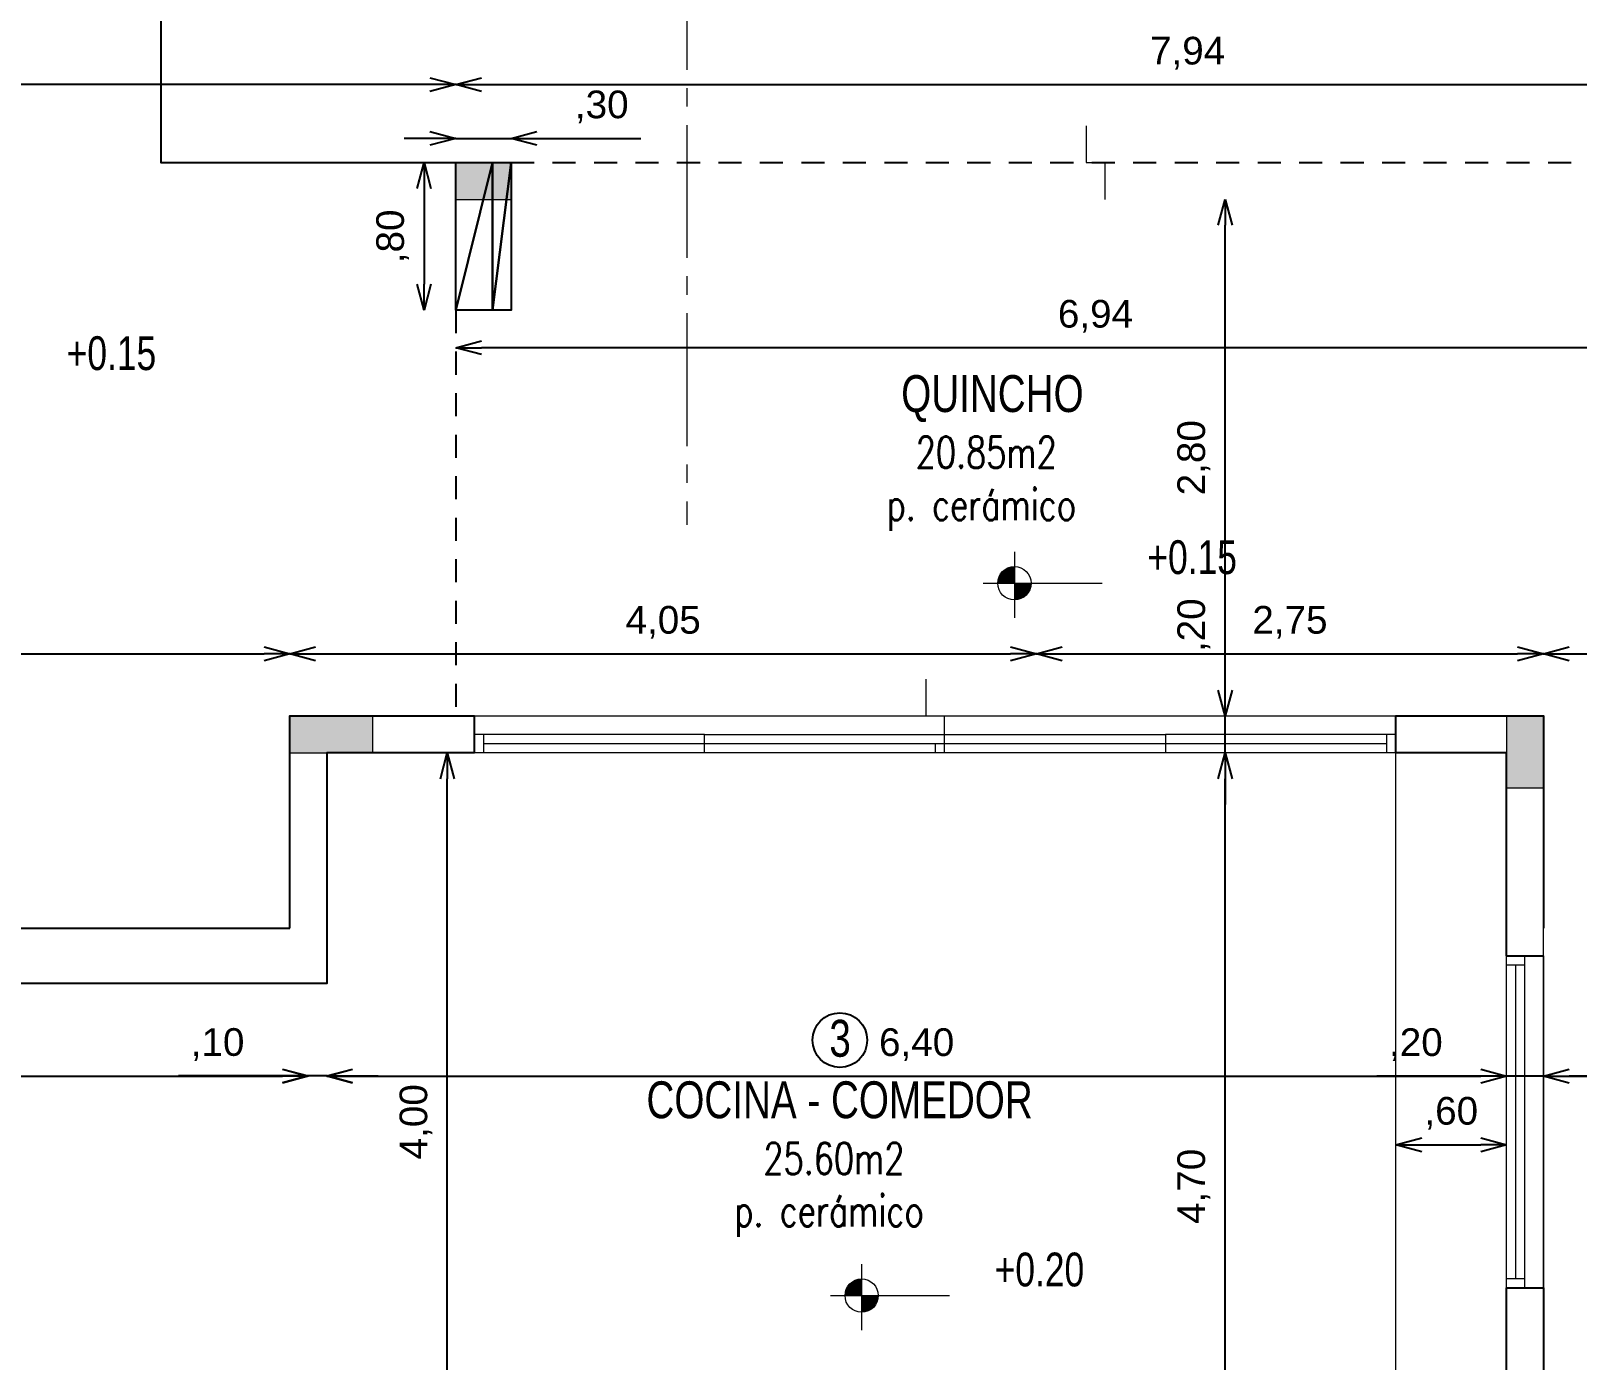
# Model space of a CAD drawing. Header units: millimetres. Extents: x 299 to 493, y -175 to -78.
# Drawn here: x 310.42 to 318.81, y -146.51 to -139.31 of the extents above; entities that cross this region are included whole.
import ezdxf

# ---------------------------------------------------------------- set-up
doc = ezdxf.new("R2010")
doc.units = ezdxf.units.MM
for name, pattern in [('ACAD_ISO04W100', [30, 24, -3, 0, -3]), ('HIDDEN2', [0.1875, 0.125, -0.0625]), ('JIS_02_1.0', [2, 1, -1])]:
    doc.linetypes.add(name, pattern=pattern)
for name, color, linetype, lineweight in [('0-CARPCORTE', 3, 'Continuous', 20), ('0-CARPVISTA', 20, 'Continuous', 15), ('0-COTAS', 11, 'Continuous', 15), ('0-EJES', 240, 'ACAD_ISO04W100', 20), ('0-EQUIPAMIENTO', 2, 'Continuous', 20), ('PILAR_HORMIGON', 2, 'Continuous', 20)]:
    doc.layers.add(name, color=color, linetype=linetype, lineweight=lineweight)
for name, color, linetype in [('0-ESTRUCTURA', 94, 'Continuous'), ('0-MUROS', 251, 'Continuous'), ('0-PROYECCIONES', 4, 'JIS_02_1.0'), ('0-TEXTO', 4, 'Continuous'), ('0-VISTA', 2, 'Continuous')]:
    doc.layers.add(name, color=color, linetype=linetype)
doc.styles.add('Arial', font='arial.ttf', dxfattribs={"height": 0.15})
doc.styles.add('DESLOC', font='arial.ttf', dxfattribs={"width": 0.75})
doc.dimstyles.new('CotaNº1', dxfattribs={"dimtxt": 0.15, "dimasz": 0.14, "dimexe": 0, "dimexo": 0.5, "dimgap": 0.08, "dimtad": 1, "dimzin": 4, "dimtxsty": 'Arial', "dimblk": 'OPEN30', "dimcen": 0.3, "dimse1": 1, "dimse2": 1, "dimaunit": 1, "dimazin": 0, "dimtfac": 1, "dimtmove": 0, "dimatfit": 2, "dimfxl": 1, "dimarcsym": 0})

# ---------------------------------------------------------------- blocks, each defined once
blk = doc.blocks.new('cota de nivel')
at = {"layer": '0-COTAS'}
for p, q in [((0, 0.1705), (0, -0.1878)), ((-0.1693, 0), (0.4766, 0))]:
    blk.add_line(p, q, dxfattribs=at)
at = {"layer": '0-COTAS', "const_width": 0.0902}
for points in [[(-0.0451, 0, -0.414214), (0, 0.0451, -0.414214)], [(0, -0.0451, 0.414214), (0.0451, 0, 0.414214)]]:
    blk.add_lwpolyline(points, format="xyb", dxfattribs=at)
at = {"layer": '0-COTAS'}
blk.add_circle((0, 0), 0.0902, dxfattribs=at)
blk = doc.blocks.new('_Open30')
at = {"color": 0, "linetype": 'ByBlock', "lineweight": -2}
for p, q in [((-1, 0.268), (0, 0)), ((0, 0), (-1, -0.268)), ((0, 0), (-1, 0))]:
    blk.add_line(p, q, dxfattribs=at)
blk = doc.blocks.new('*D248')
at = {"layer": '0-COTAS', "color": 0, "lineweight": -2, "transparency": 16777216}
blk.add_line((307.5634, -144.9731), (311.7834, -144.9731), dxfattribs=at)
at = {"layer": 'Defpoints', "color": 0, "transparency": 16777216}
for p in [(307.4234, -144.4707), (311.9234, -144.4841), (311.9234, -144.9731)]:
    blk.add_point(p, dxfattribs=at)
at = {"layer": '0-COTAS', "color": 0, "lineweight": -2, "transparency": 16777216, "xscale": 0.14, "yscale": 0.14, "zscale": 0.14, "rotation": 180}
blk.add_blockref('_Open30', (307.4234, -144.9731), dxfattribs=at)
at = {"layer": '0-COTAS', "color": 0, "lineweight": -2, "transparency": 16777216, "xscale": 0.14, "yscale": 0.14, "zscale": 0.14}
blk.add_blockref('_Open30', (311.9234, -144.9731), dxfattribs=at)
at = {"layer": '0-COTAS', "color": 0, "transparency": 16777216, "insert": (309.6734, -144.8029), "char_height": 0.15, "attachment_point": 5, "style": 'Arial'}
blk.add_mtext('4,50', dxfattribs=at)
blk = doc.blocks.new('*D249')
at = {"layer": '0-COTAS', "color": 0, "lineweight": -2, "transparency": 16777216}
for p, q in [((311.7834, -144.9723), (311.2195, -144.9723)), ((312.0234, -144.9723), (311.9234, -144.9723)), ((312.1634, -144.9723), (312.3034, -144.9723))]:
    blk.add_line(p, q, dxfattribs=at)
at = {"layer": 'Defpoints', "color": 0, "transparency": 16777216}
for p in [(311.9234, -144.4841), (312.0234, -144.4707), (312.0234, -144.9723)]:
    blk.add_point(p, dxfattribs=at)
at = {"layer": '0-COTAS', "color": 0, "lineweight": -2, "transparency": 16777216, "xscale": 0.14, "yscale": 0.14, "zscale": 0.14}
blk.add_blockref('_Open30', (311.9234, -144.9723), dxfattribs=at)
at = {"layer": '0-COTAS', "color": 0, "lineweight": -2, "transparency": 16777216, "xscale": 0.14, "yscale": 0.14, "zscale": 0.14, "rotation": 180}
blk.add_blockref('_Open30', (312.0234, -144.9723), dxfattribs=at)
at = {"layer": '0-COTAS', "color": 0, "transparency": 16777216, "insert": (311.4315, -144.8022), "char_height": 0.15, "attachment_point": 5, "style": 'Arial'}
blk.add_mtext(',10', dxfattribs=at)
blk = doc.blocks.new('*D250')
at = {"layer": '0-COTAS', "color": 0, "lineweight": -2, "transparency": 16777216}
blk.add_line((312.1634, -144.9731), (318.2834, -144.9731), dxfattribs=at)
at = {"layer": 'Defpoints', "color": 0, "transparency": 16777216}
for p in [(312.0234, -144.4707), (318.4234, -144.4707), (318.4234, -144.9731)]:
    blk.add_point(p, dxfattribs=at)
at = {"layer": '0-COTAS', "color": 0, "lineweight": -2, "transparency": 16777216, "xscale": 0.14, "yscale": 0.14, "zscale": 0.14, "rotation": 180}
blk.add_blockref('_Open30', (312.0234, -144.9731), dxfattribs=at)
at = {"layer": '0-COTAS', "color": 0, "lineweight": -2, "transparency": 16777216, "xscale": 0.14, "yscale": 0.14, "zscale": 0.14}
blk.add_blockref('_Open30', (318.4234, -144.9731), dxfattribs=at)
at = {"layer": '0-COTAS', "color": 0, "transparency": 16777216, "insert": (315.2234, -144.8029), "char_height": 0.15, "attachment_point": 5, "style": 'Arial'}
blk.add_mtext('6,40', dxfattribs=at)
blk = doc.blocks.new('*D126')
at = {"layer": '0-COTAS', "color": 0, "lineweight": -2, "transparency": 16777216}
for p, q in [((318.2834, -144.9731), (317.7195, -144.9731)), ((318.6234, -144.9731), (318.4234, -144.9731)), ((318.7634, -144.9731), (318.9034, -144.9731))]:
    blk.add_line(p, q, dxfattribs=at)
at = {"layer": 'Defpoints', "color": 0, "transparency": 16777216}
for p in [(318.4234, -144.9731), (318.4234, -144.9731), (318.6234, -144.9731)]:
    blk.add_point(p, dxfattribs=at)
at = {"layer": '0-COTAS', "color": 0, "lineweight": -2, "transparency": 16777216, "xscale": 0.14, "yscale": 0.14, "zscale": 0.14}
blk.add_blockref('_Open30', (318.4234, -144.9731), dxfattribs=at)
at = {"layer": '0-COTAS', "color": 0, "lineweight": -2, "transparency": 16777216, "xscale": 0.14, "yscale": 0.14, "zscale": 0.14, "rotation": 180}
blk.add_blockref('_Open30', (318.6234, -144.9731), dxfattribs=at)
at = {"layer": '0-COTAS', "color": 0, "transparency": 16777216, "insert": (317.9315, -144.8029), "char_height": 0.15, "attachment_point": 5, "style": 'Arial'}
blk.add_mtext(',20', dxfattribs=at)
blk = doc.blocks.new('*D140')
at = {"layer": '0-COTAS', "color": 0, "lineweight": -2, "transparency": 16777216}
blk.add_line((316.8969, -147.7807), (316.8969, -143.3607), dxfattribs=at)
at = {"layer": 'Defpoints', "color": 0, "transparency": 16777216}
for p in [(316.3811, -143.2207), (316.8969, -143.2207), (316.3811, -147.9207)]:
    blk.add_point(p, dxfattribs=at)
at = {"layer": '0-COTAS', "color": 0, "lineweight": -2, "transparency": 16777216, "xscale": 0.14, "yscale": 0.14, "zscale": 0.14}
for p, rotation in [((316.8969, -143.2207), 90), ((316.8969, -147.9207), 270)]:
    blk.add_blockref('_Open30', p, dxfattribs=dict(at, rotation=rotation))
at = {"layer": '0-COTAS', "color": 0, "transparency": 16777216, "insert": (316.7267, -145.5707), "char_height": 0.15, "attachment_point": 5, "rotation": 90, "style": 'Arial'}
blk.add_mtext('4,70', dxfattribs=at)
blk = doc.blocks.new('*D148')
at = {"layer": '0-COTAS', "color": 0, "lineweight": -2, "transparency": 16777216}
blk.add_line((312.6777, -147.0807), (312.6777, -143.3607), dxfattribs=at)
at = {"layer": 'Defpoints', "color": 0, "transparency": 16777216}
for p in [(312.6777, -143.2207), (313.767, -143.2207), (313.767, -147.2207)]:
    blk.add_point(p, dxfattribs=at)
at = {"layer": '0-COTAS', "color": 0, "lineweight": -2, "transparency": 16777216, "xscale": 0.14, "yscale": 0.14, "zscale": 0.14}
for p, rotation in [((312.6777, -143.2207), 90), ((312.6777, -147.2207), 270)]:
    blk.add_blockref('_Open30', p, dxfattribs=dict(at, rotation=rotation))
at = {"layer": '0-COTAS', "color": 0, "transparency": 16777216, "insert": (312.5076, -145.2207), "char_height": 0.15, "attachment_point": 5, "rotation": 90, "style": 'Arial'}
blk.add_mtext('4,00', dxfattribs=at)
blk = doc.blocks.new('*D263')
at = {"layer": '0-COTAS', "color": 0, "lineweight": -2, "transparency": 16777216}
for p, q in [((316.8969, -142.8807), (316.8969, -142.3168)), ((316.8969, -143.2207), (316.8969, -143.0207)), ((316.8969, -143.3607), (316.8969, -143.5007))]:
    blk.add_line(p, q, dxfattribs=at)
at = {"layer": 'Defpoints', "color": 0, "transparency": 16777216}
for p in [(316.8969, -143.0207), (317.8234, -143.0207), (317.8234, -143.2207)]:
    blk.add_point(p, dxfattribs=at)
at = {"layer": '0-COTAS', "color": 0, "lineweight": -2, "transparency": 16777216, "xscale": 0.14, "yscale": 0.14, "zscale": 0.14}
for p, rotation in [((316.8969, -143.0207), 270), ((316.8969, -143.2207), 90)]:
    blk.add_blockref('_Open30', p, dxfattribs=dict(at, rotation=rotation))
at = {"layer": '0-COTAS', "color": 0, "transparency": 16777216, "insert": (316.7267, -142.5287), "char_height": 0.15, "attachment_point": 5, "rotation": 90, "style": 'Arial'}
blk.add_mtext(',20', dxfattribs=at)
blk = doc.blocks.new('*D264')
at = {"layer": '0-COTAS', "color": 0, "lineweight": -2, "transparency": 16777216}
blk.add_line((316.8969, -142.8807), (316.8969, -140.3607), dxfattribs=at)
at = {"layer": 'Defpoints', "color": 0, "transparency": 16777216}
for p in [(316.8969, -140.2207), (317.8234, -140.2207), (317.8234, -143.0207)]:
    blk.add_point(p, dxfattribs=at)
at = {"layer": '0-COTAS', "color": 0, "lineweight": -2, "transparency": 16777216, "xscale": 0.14, "yscale": 0.14, "zscale": 0.14}
for p, rotation in [((316.8969, -140.2207), 90), ((316.8969, -143.0207), 270)]:
    blk.add_blockref('_Open30', p, dxfattribs=dict(at, rotation=rotation))
at = {"layer": '0-COTAS', "color": 0, "transparency": 16777216, "insert": (316.7267, -141.6207), "char_height": 0.15, "attachment_point": 5, "rotation": 90, "style": 'Arial'}
blk.add_mtext('2,80', dxfattribs=at)
blk = doc.blocks.new('*D149')
at = {"layer": '0-COTAS', "color": 0, "lineweight": -2, "transparency": 16777216}
blk.add_line((319.5234, -141.0244), (312.8634, -141.0244), dxfattribs=at)
at = {"layer": 'Defpoints', "color": 0, "transparency": 16777216}
for p in [(312.7234, -141.0244), (312.7234, -141.9485), (319.6634, -142.0207)]:
    blk.add_point(p, dxfattribs=at)
at = {"layer": '0-COTAS', "color": 0, "lineweight": -2, "transparency": 16777216, "xscale": 0.14, "yscale": 0.14, "zscale": 0.14, "rotation": 180}
blk.add_blockref('_Open30', (312.7234, -141.0244), dxfattribs=at)
at = {"layer": '0-COTAS', "color": 0, "lineweight": -2, "transparency": 16777216, "xscale": 0.14, "yscale": 0.14, "zscale": 0.14}
blk.add_blockref('_Open30', (319.6634, -141.0244), dxfattribs=at)
at = {"layer": '0-COTAS', "color": 0, "transparency": 16777216, "insert": (316.1934, -140.8542), "char_height": 0.15, "attachment_point": 5, "style": 'Arial'}
blk.add_mtext('6,94', dxfattribs=at)
blk = doc.blocks.new('*D267')
at = {"layer": '0-COTAS', "color": 0, "lineweight": -2, "transparency": 16777216}
blk.add_line((320.5234, -144.9731), (318.7634, -144.9731), dxfattribs=at)
at = {"layer": 'Defpoints', "color": 0, "transparency": 16777216}
for p in [(318.6234, -143.7283), (320.6634, -143.8207), (318.6234, -144.9731)]:
    blk.add_point(p, dxfattribs=at)
at = {"layer": '0-COTAS', "color": 0, "lineweight": -2, "transparency": 16777216, "xscale": 0.14, "yscale": 0.14, "zscale": 0.14, "rotation": 180}
blk.add_blockref('_Open30', (318.6234, -144.9731), dxfattribs=at)
at = {"layer": '0-COTAS', "color": 0, "lineweight": -2, "transparency": 16777216, "xscale": 0.14, "yscale": 0.14, "zscale": 0.14}
blk.add_blockref('_Open30', (320.6634, -144.9731), dxfattribs=at)
at = {"layer": '0-COTAS', "color": 0, "transparency": 16777216, "insert": (319.6434, -144.8029), "char_height": 0.15, "attachment_point": 5, "style": 'Arial'}
blk.add_mtext('2,04', dxfattribs=at)
blk = doc.blocks.new('*D155')
at = {"layer": '0-COTAS', "color": 0, "lineweight": -2, "transparency": 16777216}
for p, q in [((312.5834, -139.8893), (312.4434, -139.8893)), ((312.7234, -139.8893), (313.0234, -139.8893)), ((313.1634, -139.8893), (313.7273, -139.8893))]:
    blk.add_line(p, q, dxfattribs=at)
at = {"layer": 'Defpoints', "color": 0, "transparency": 16777216}
for p in [(312.7234, -139.8893), (312.7234, -140.0736), (313.0234, -140.0736)]:
    blk.add_point(p, dxfattribs=at)
at = {"layer": '0-COTAS', "color": 0, "lineweight": -2, "transparency": 16777216, "xscale": 0.14, "yscale": 0.14, "zscale": 0.14}
blk.add_blockref('_Open30', (312.7234, -139.8893), dxfattribs=at)
at = {"layer": '0-COTAS', "color": 0, "lineweight": -2, "transparency": 16777216, "xscale": 0.14, "yscale": 0.14, "zscale": 0.14, "rotation": 180}
blk.add_blockref('_Open30', (313.0234, -139.8893), dxfattribs=at)
at = {"layer": '0-COTAS', "color": 0, "transparency": 16777216, "insert": (313.5154, -139.7192), "char_height": 0.15, "attachment_point": 5, "style": 'Arial'}
blk.add_mtext(',30', dxfattribs=at)
blk = doc.blocks.new('*D165')
at = {"layer": '0-COTAS', "color": 0, "lineweight": -2, "transparency": 16777216}
blk.add_line((312.5515, -140.1607), (312.5515, -140.6807), dxfattribs=at)
at = {"layer": 'Defpoints', "color": 0, "transparency": 16777216}
for p in [(313.0234, -140.0207), (312.5515, -140.8207), (313.0234, -140.8207)]:
    blk.add_point(p, dxfattribs=at)
at = {"layer": '0-COTAS', "color": 0, "lineweight": -2, "transparency": 16777216, "xscale": 0.14, "yscale": 0.14, "zscale": 0.14}
for p, rotation in [((312.5515, -140.0207), 90), ((312.5515, -140.8207), 270)]:
    blk.add_blockref('_Open30', p, dxfattribs=dict(at, rotation=rotation))
at = {"layer": '0-COTAS', "color": 0, "transparency": 16777216, "insert": (312.3813, -140.4207), "char_height": 0.15, "attachment_point": 5, "rotation": 90, "style": 'Arial'}
blk.add_mtext(',80', dxfattribs=at)
blk = doc.blocks.new('*D166')
at = {"layer": '0-COTAS', "color": 0, "lineweight": -2, "transparency": 16777216}
blk.add_line((311.9634, -154.4896), (315.7334, -154.4896), dxfattribs=at)
at = {"layer": 'Defpoints', "color": 0, "transparency": 16777216}
for p in [(311.8234, -144.5632), (315.8734, -151.8632), (315.8734, -154.4896)]:
    blk.add_point(p, dxfattribs=at)
at = {"layer": '0-COTAS', "color": 0, "lineweight": -2, "transparency": 16777216, "xscale": 0.14, "yscale": 0.14, "zscale": 0.14, "rotation": 180}
blk.add_blockref('_Open30', (311.8234, -154.4896), dxfattribs=at)
at = {"layer": '0-COTAS', "color": 0, "lineweight": -2, "transparency": 16777216, "xscale": 0.14, "yscale": 0.14, "zscale": 0.14}
blk.add_blockref('_Open30', (315.8734, -154.4896), dxfattribs=at)
at = {"layer": '0-COTAS', "color": 0, "transparency": 16777216, "insert": (313.8484, -154.3195), "char_height": 0.15, "attachment_point": 5, "style": 'Arial'}
blk.add_mtext('4,05', dxfattribs=at)
blk = doc.blocks.new('*D168')
at = {"layer": '0-COTAS', "color": 0, "lineweight": -2, "transparency": 16777216}
blk.add_line((312.8634, -139.598), (320.5234, -139.598), dxfattribs=at)
at = {"layer": 'Defpoints', "color": 0, "transparency": 16777216}
for p in [(320.6634, -139.598), (312.7234, -139.9989), (320.6634, -139.9989)]:
    blk.add_point(p, dxfattribs=at)
at = {"layer": '0-COTAS', "color": 0, "lineweight": -2, "transparency": 16777216, "xscale": 0.14, "yscale": 0.14, "zscale": 0.14, "rotation": 180}
blk.add_blockref('_Open30', (312.7234, -139.598), dxfattribs=at)
at = {"layer": '0-COTAS', "color": 0, "lineweight": -2, "transparency": 16777216, "xscale": 0.14, "yscale": 0.14, "zscale": 0.14}
blk.add_blockref('_Open30', (320.6634, -139.598), dxfattribs=at)
at = {"layer": '0-COTAS', "color": 0, "transparency": 16777216, "insert": (316.6934, -139.4278), "char_height": 0.15, "attachment_point": 5, "style": 'Arial'}
blk.add_mtext('7,94', dxfattribs=at)
blk = doc.blocks.new('*D174')
at = {"layer": '0-COTAS', "color": 0, "lineweight": -2, "transparency": 16777216}
blk.add_line((312.5834, -139.598), (306.7634, -139.598), dxfattribs=at)
at = {"layer": 'Defpoints', "color": 0, "transparency": 16777216}
for p in [(306.6234, -139.598), (306.6234, -139.9989), (312.7234, -139.9989)]:
    blk.add_point(p, dxfattribs=at)
at = {"layer": '0-COTAS', "color": 0, "lineweight": -2, "transparency": 16777216, "xscale": 0.14, "yscale": 0.14, "zscale": 0.14, "rotation": 180}
blk.add_blockref('_Open30', (306.6234, -139.598), dxfattribs=at)
at = {"layer": '0-COTAS', "color": 0, "lineweight": -2, "transparency": 16777216, "xscale": 0.14, "yscale": 0.14, "zscale": 0.14}
blk.add_blockref('_Open30', (312.7234, -139.598), dxfattribs=at)
at = {"layer": '0-COTAS', "color": 0, "transparency": 16777216, "insert": (309.6734, -139.4278), "char_height": 0.15, "attachment_point": 5, "style": 'Arial'}
blk.add_mtext('6,10', dxfattribs=at)
blk = doc.blocks.new('*D324')
at = {"layer": '0-COTAS', "color": 0, "lineweight": -2, "transparency": 16777216}
blk.add_line((317.9634, -145.3453), (318.2834, -145.3453), dxfattribs=at)
at = {"layer": 'Defpoints', "color": 0, "transparency": 16777216}
for p in [(317.8234, -143.2207), (318.4234, -143.2207), (318.4234, -145.3453)]:
    blk.add_point(p, dxfattribs=at)
at = {"layer": '0-COTAS', "color": 0, "lineweight": -2, "transparency": 16777216, "xscale": 0.14, "yscale": 0.14, "zscale": 0.14, "rotation": 180}
blk.add_blockref('_Open30', (317.8234, -145.3453), dxfattribs=at)
at = {"layer": '0-COTAS', "color": 0, "lineweight": -2, "transparency": 16777216, "xscale": 0.14, "yscale": 0.14, "zscale": 0.14}
blk.add_blockref('_Open30', (318.4234, -145.3453), dxfattribs=at)
at = {"layer": '0-COTAS', "color": 0, "transparency": 16777216, "insert": (318.1234, -145.1751), "char_height": 0.15, "attachment_point": 5, "style": 'Arial'}
blk.add_mtext(',60', dxfattribs=at)
blk = doc.blocks.new('*D207')
at = {"layer": '0-COTAS', "color": 0, "lineweight": -2, "transparency": 16777216}
blk.add_line((307.7634, -154.4896), (311.6834, -154.4896), dxfattribs=at)
at = {"layer": 'Defpoints', "color": 0, "transparency": 16777216}
for p in [(307.6234, -144.5632), (311.8234, -144.5632), (311.8234, -154.4896)]:
    blk.add_point(p, dxfattribs=at)
at = {"layer": '0-COTAS', "color": 0, "lineweight": -2, "transparency": 16777216, "xscale": 0.14, "yscale": 0.14, "zscale": 0.14, "rotation": 180}
blk.add_blockref('_Open30', (307.6234, -154.4896), dxfattribs=at)
at = {"layer": '0-COTAS', "color": 0, "lineweight": -2, "transparency": 16777216, "xscale": 0.14, "yscale": 0.14, "zscale": 0.14}
blk.add_blockref('_Open30', (311.8234, -154.4896), dxfattribs=at)
at = {"layer": '0-COTAS', "color": 0, "transparency": 16777216, "insert": (309.7234, -154.3195), "char_height": 0.15, "attachment_point": 5, "style": 'Arial'}
blk.add_mtext('4,20', dxfattribs=at)
blk = doc.blocks.new('*D371')
at = {"layer": '0-COTAS', "color": 0, "lineweight": -2, "transparency": 16777216}
blk.add_line((305.8658, -143.1607), (305.8658, -151.3307), dxfattribs=at)
at = {"layer": 'Defpoints', "color": 0, "transparency": 16777216}
for p in [(311.8234, -143.0207), (305.8658, -151.4707), (307.6234, -151.4707)]:
    blk.add_point(p, dxfattribs=at)
at = {"layer": '0-COTAS', "color": 0, "lineweight": -2, "transparency": 16777216, "xscale": 0.14, "yscale": 0.14, "zscale": 0.14}
for p, rotation in [((305.8658, -143.0207), 90), ((305.8658, -151.4707), 270)]:
    blk.add_blockref('_Open30', p, dxfattribs=dict(at, rotation=rotation))
at = {"layer": '0-COTAS', "color": 0, "transparency": 16777216, "insert": (305.6956, -147.2457), "char_height": 0.15, "attachment_point": 5, "rotation": 90, "style": 'Arial'}
blk.add_mtext('8,45', dxfattribs=at)
blk = doc.blocks.new('*D409')
at = {"layer": '0-COTAS', "color": 0, "lineweight": -2, "transparency": 16777216}
blk.add_line((321.0748, -147.0807), (321.0748, -143.1607), dxfattribs=at)
at = {"layer": 'Defpoints', "color": 0, "transparency": 16777216}
for p in [(318.6234, -143.0207), (321.0748, -143.0207), (320.5734, -147.2207)]:
    blk.add_point(p, dxfattribs=at)
at = {"layer": '0-COTAS', "color": 0, "lineweight": -2, "transparency": 16777216, "xscale": 0.14, "yscale": 0.14, "zscale": 0.14}
for p, rotation in [((321.0748, -143.0207), 90), ((321.0748, -147.2207), 270)]:
    blk.add_blockref('_Open30', p, dxfattribs=dict(at, rotation=rotation))
at = {"layer": '0-COTAS', "color": 0, "transparency": 16777216, "insert": (320.9047, -145.3463), "char_height": 0.15, "attachment_point": 5, "rotation": 90, "style": 'Arial'}
blk.add_mtext('4,20', dxfattribs=at)
blk = doc.blocks.new('*D410')
at = {"layer": '0-COTAS', "color": 0, "lineweight": -2, "transparency": 16777216}
blk.add_line((321.0748, -142.8807), (321.0748, -140.1607), dxfattribs=at)
at = {"layer": 'Defpoints', "color": 0, "transparency": 16777216}
for p in [(318.6234, -140.0207), (321.0748, -140.0207), (318.6234, -143.0207)]:
    blk.add_point(p, dxfattribs=at)
at = {"layer": '0-COTAS', "color": 0, "lineweight": -2, "transparency": 16777216, "xscale": 0.14, "yscale": 0.14, "zscale": 0.14}
for p, rotation in [((321.0748, -140.0207), 90), ((321.0748, -143.0207), 270)]:
    blk.add_blockref('_Open30', p, dxfattribs=dict(at, rotation=rotation))
at = {"layer": '0-COTAS', "color": 0, "transparency": 16777216, "insert": (320.9047, -141.5207), "char_height": 0.15, "attachment_point": 5, "rotation": 90, "style": 'Arial'}
blk.add_mtext('3,00', dxfattribs=at)
blk = doc.blocks.new('*D411')
at = {"layer": '0-COTAS', "color": 0, "lineweight": -2, "transparency": 16777216}
blk.add_line((316.0134, -142.6835), (318.4834, -142.6835), dxfattribs=at)
at = {"layer": 'Defpoints', "color": 0, "transparency": 16777216}
for p in [(315.8734, -142.6835), (318.6234, -142.6835), (318.6234, -143.0207)]:
    blk.add_point(p, dxfattribs=at)
at = {"layer": '0-COTAS', "color": 0, "lineweight": -2, "transparency": 16777216, "xscale": 0.14, "yscale": 0.14, "zscale": 0.14, "rotation": 180}
blk.add_blockref('_Open30', (315.8734, -142.6835), dxfattribs=at)
at = {"layer": '0-COTAS', "color": 0, "lineweight": -2, "transparency": 16777216, "xscale": 0.14, "yscale": 0.14, "zscale": 0.14}
blk.add_blockref('_Open30', (318.6234, -142.6835), dxfattribs=at)
at = {"layer": '0-COTAS', "color": 0, "transparency": 16777216, "insert": (317.2484, -142.5134), "char_height": 0.15, "attachment_point": 5, "style": 'Arial'}
blk.add_mtext('2,75', dxfattribs=at)
blk = doc.blocks.new('*D412')
at = {"layer": '0-COTAS', "color": 0, "lineweight": -2, "transparency": 16777216}
blk.add_line((311.9634, -142.6835), (315.7334, -142.6835), dxfattribs=at)
at = {"layer": 'Defpoints', "color": 0, "transparency": 16777216}
for p in [(315.8734, -142.6835), (311.8234, -143.0207), (315.8734, -143.0207)]:
    blk.add_point(p, dxfattribs=at)
at = {"layer": '0-COTAS', "color": 0, "lineweight": -2, "transparency": 16777216, "xscale": 0.14, "yscale": 0.14, "zscale": 0.14, "rotation": 180}
blk.add_blockref('_Open30', (311.8234, -142.6835), dxfattribs=at)
at = {"layer": '0-COTAS', "color": 0, "lineweight": -2, "transparency": 16777216, "xscale": 0.14, "yscale": 0.14, "zscale": 0.14}
blk.add_blockref('_Open30', (315.8734, -142.6835), dxfattribs=at)
at = {"layer": '0-COTAS', "color": 0, "transparency": 16777216, "insert": (313.8484, -142.5134), "char_height": 0.15, "attachment_point": 5, "style": 'Arial'}
blk.add_mtext('4,05', dxfattribs=at)
blk = doc.blocks.new('*D413')
at = {"layer": '0-COTAS', "color": 0, "lineweight": -2, "transparency": 16777216}
blk.add_line((307.2634, -142.6835), (311.6834, -142.6835), dxfattribs=at)
at = {"layer": 'Defpoints', "color": 0, "transparency": 16777216}
for p in [(311.8234, -142.6835), (307.1234, -144.1707), (311.8234, -144.1707)]:
    blk.add_point(p, dxfattribs=at)
at = {"layer": '0-COTAS', "color": 0, "lineweight": -2, "transparency": 16777216, "xscale": 0.14, "yscale": 0.14, "zscale": 0.14, "rotation": 180}
blk.add_blockref('_Open30', (307.1234, -142.6835), dxfattribs=at)
at = {"layer": '0-COTAS', "color": 0, "lineweight": -2, "transparency": 16777216, "xscale": 0.14, "yscale": 0.14, "zscale": 0.14}
blk.add_blockref('_Open30', (311.8234, -142.6835), dxfattribs=at)
at = {"layer": '0-COTAS', "color": 0, "transparency": 16777216, "insert": (309.4734, -142.5134), "char_height": 0.15, "attachment_point": 5, "style": 'Arial'}
blk.add_mtext('4,70', dxfattribs=at)
blk = doc.blocks.new('*D414')
at = {"layer": '0-COTAS', "color": 0, "lineweight": -2, "transparency": 16777216}
blk.add_line((318.7634, -142.6835), (320.1334, -142.6835), dxfattribs=at)
at = {"layer": 'Defpoints', "color": 0, "transparency": 16777216}
for p in [(320.2734, -142.6835), (318.6234, -143.0207), (320.2734, -143.0207)]:
    blk.add_point(p, dxfattribs=at)
at = {"layer": '0-COTAS', "color": 0, "lineweight": -2, "transparency": 16777216, "xscale": 0.14, "yscale": 0.14, "zscale": 0.14, "rotation": 180}
blk.add_blockref('_Open30', (318.6234, -142.6835), dxfattribs=at)
at = {"layer": '0-COTAS', "color": 0, "lineweight": -2, "transparency": 16777216, "xscale": 0.14, "yscale": 0.14, "zscale": 0.14}
blk.add_blockref('_Open30', (320.2734, -142.6835), dxfattribs=at)
at = {"layer": '0-COTAS', "color": 0, "transparency": 16777216, "insert": (319.4484, -142.5134), "char_height": 0.15, "attachment_point": 5, "style": 'Arial'}
blk.add_mtext('1,65', dxfattribs=at)

msp = doc.modelspace()

# ---------------------------------------------------------------- hatches: boundary and pattern name
at = {"layer": '0-ESTRUCTURA'}
h = msp.add_hatch(color=256, dxfattribs=at)
h.dxf.hatch_style = 1
h.paths.add_polyline_path([(313.0234, -140.0207), (312.7234, -140.0207), (312.7234, -140.2207), (313.0234, -140.2207)])
h.paths.add_polyline_path([(320.5734, -140.0207), (320.2734, -140.0207), (320.2734, -140.2207), (320.5734, -140.2207)])
h.paths.add_polyline_path([(312.2734, -143.0207), (311.8234, -143.0207), (311.8234, -143.2207), (312.2734, -143.2207)])
h.paths.add_polyline_path([(318.6234, -143.0207), (318.4234, -143.0207), (318.4234, -143.4107), (318.6234, -143.4107)])
h.paths.add_polyline_path([(320.5734, -143.2207), (320.2734, -143.2207), (320.2734, -143.4207), (320.5734, -143.4207)])
h.paths.add_polyline_path([(307.3234, -144.1707), (307.1234, -144.1707), (307.1234, -144.3707), (307.3234, -144.3707)])
h.paths.add_polyline_path([(311.9734, -147.2207), (311.8234, -147.2207), (311.8234, -147.5207), (311.9734, -147.5207)])
h.paths.add_polyline_path([(315.0234, -147.2207), (314.5234, -147.2207), (314.5234, -147.3707), (314.6234, -147.3707), (315.0234, -147.3707)])
h.paths.add_polyline_path([(320.5734, -147.2207), (320.2234, -147.2207), (320.2234, -147.3707), (320.5734, -147.3707)])
h.paths.add_polyline_path([(307.8234, -148.9707), (307.1234, -148.9707), (307.1234, -149.1707), (307.8234, -149.1707)])
h.paths.add_polyline_path([(311.9734, -148.9207), (311.8234, -148.9207), (311.8234, -149.1707), (311.9734, -149.1707)])
h.paths.add_polyline_path([(320.5734, -150.1707), (319.6734, -150.1707), (319.6734, -150.3707), (320.5734, -150.3707)])
h.paths.add_polyline_path([(311.1034, -151.2707), (310.9034, -151.2707), (310.9034, -151.4707), (311.1034, -151.4707)])
h.paths.add_polyline_path([(316.1734, -151.2707), (315.9734, -151.2707), (315.9734, -151.5207), (316.1734, -151.5207)])
h.paths.add_polyline_path([(316.1734, -153.3207), (315.9734, -153.3207), (315.9734, -153.5207), (316.1734, -153.5207)])
h.paths.add_polyline_path([(319.8734, -153.3207), (319.6734, -153.3207), (319.6734, -153.5207), (319.8734, -153.5207)])

# ---------------------------------------------------------------- linework, layer by layer
at = {"layer": '0-CARPCORTE'}
for p, q in [((314.0734, -143.1207, 0.0414), (316.5734, -143.1207, 0.0414)), ((317.8234, -143.2207, 0.0414), (312.8234, -143.2207, 0.0414)), ((312.8734, -143.1707, 0.0414), (317.7734, -143.1707, 0.0414)), ((315.3234, -143.1707, 0.0414), (315.3234, -143.2207, 0.0414)), ((318.4234, -146.1207, 0.0414), (318.4234, -144.3207, 0.0414)), ((318.5234, -146.1207, 0.0414), (318.5234, -144.3207, 0.0414)), ((318.4234, -144.3707, 0.0414), (318.5234, -144.3707, 0.0414)), ((318.4734, -146.0707, 0.0414), (318.4734, -144.3707, 0.0414)), ((318.4234, -146.0707, 0.0414), (318.5234, -146.0707, 0.0414))]:
    msp.add_line(p, q, dxfattribs=at)
at = {"layer": '0-CARPCORTE', "elevation": 0.0414}
for points in [[(317.8234, -143.1207), (316.5734, -143.1207), (316.5734, -143.2207), (314.0734, -143.2207), (314.0734, -143.1207), (312.8234, -143.1207)], [(312.8734, -143.1207), (312.8734, -143.2207)], [(317.7734, -143.2207), (317.7734, -143.1207)]]:
    msp.add_lwpolyline(points, dxfattribs=at)
at = {"layer": '0-CARPVISTA'}
for p, q in [((312.8234, -143.0207, 0.0414), (317.8234, -143.0207, 0.0414)), ((318.6234, -144.3207, 0.0414), (318.6234, -146.1207, 0.0414))]:
    msp.add_line(p, q, dxfattribs=at)
at = {"layer": '0-COTAS', "ltscale": 0.025}
for p, q in [((316.1434, -139.8207, 0.0414), (316.1434, -140.0207, 0.0414)), ((316.1434, -140.0207, 0.0414), (316.2434, -140.0207, 0.0414)), ((316.2434, -140.0207, 0.0414), (316.2434, -140.2207, 0.0414)), ((315.2734, -142.8207, 0.0414), (315.2734, -143.0207, 0.0414)), ((315.2734, -143.0207, 0.0414), (315.3734, -143.0207, 0.0414)), ((315.3734, -143.0207, 0.0414), (315.3734, -143.2207, 0.0414))]:
    msp.add_line(p, q, dxfattribs=at)
at = {"layer": '0-COTAS'}
for p, q in [((318.6234, -147.2207, 0.0414), (318.6234, -143.7207, 0.0414)), ((318.6234, -144.3207, 0.0414), (318.6234, -143.8207, 0.0414))]:
    msp.add_line(p, q, dxfattribs=at)
at = {"layer": '0-EJES', "ltscale": 0.03}
msp.add_line((313.9762, -138.7973, 0.0414), (313.9762, -141.9846, 0.0414), dxfattribs=at)
at = {"layer": '0-EQUIPAMIENTO', "color": 2}
msp.add_line((317.8234, -147.2207, 0.0414), (317.8234, -143.2207, 0.0414), dxfattribs=at)
at = {"layer": '0-MUROS'}
for p, q in [((318.4234, -144.3207, 0.0414), (318.6234, -144.3207, 0.0414)), ((318.4234, -146.1207, 0.0414), (318.6234, -146.1207, 0.0414))]:
    msp.add_line(p, q, dxfattribs=at)
at = {"layer": '0-MUROS', "elevation": 0.0414}
msp.add_lwpolyline([(311.8234, -144.1707), (311.8234, -143.0207), (312.8234, -143.0207), (312.8234, -143.2207), (312.0234, -143.2207), (312.0234, -144.4707), (310.3234, -144.4707), (310.3234, -144.3707), (310.3234, -144.1707)], close=True, dxfattribs=at)
for points in [[(318.4234, -144.3207), (318.4234, -143.2207), (317.8234, -143.2207), (317.8234, -143.0207), (318.6234, -143.0207), (318.6234, -144.1707)], [(318.6234, -146.1207), (318.6234, -147.2207), (318.7234, -147.2207), (318.7234, -147.4207), (317.7734, -147.4207), (317.7734, -148.0707), (316.1734, -148.0707)], [(317.6234, -147.2207), (318.4234, -147.2207), (318.4234, -146.1207)]]:
    msp.add_lwpolyline(points, dxfattribs=at)
at = {"layer": '0-PROYECCIONES', "linetype": 'HIDDEN2'}
for p, q in [((313.0234, -140.0207, 0.0414), (319.6634, -140.0207, 0.0414)), ((312.7234, -140.8207, 0.0414), (312.7234, -143.0207, 0.0414))]:
    msp.add_line(p, q, dxfattribs=at)
at = {"layer": '0-TEXTO'}
msp.add_circle((314.807, -144.7779, 0.0414), 0.1481, dxfattribs=at)
at = {"layer": '0-VISTA', "elevation": 0.0414}
msp.add_lwpolyline([(311.1234, -128.3907), (311.1234, -140.0207), (312.7234, -140.0207), (312.7234, -140.0207)], dxfattribs=at)
at = {"layer": 'PILAR_HORMIGON'}
for points in [[(312.7234, -140.2207), (313.0234, -140.2207), (313.0234, -140.0207), (312.7234, -140.0207), (312.7234, -140.2207)], [(311.8234, -143.2207), (312.2734, -143.2207), (312.2734, -143.0207), (311.8234, -143.0207), (311.8234, -143.2207)], [(318.4234, -143.4107), (318.6234, -143.4107), (318.6234, -143.0207), (318.4234, -143.0207), (318.4234, -143.4107)], [(318.4234, -143.4107), (318.6234, -143.4107), (318.6234, -143.0207), (318.4234, -143.0207), (318.4234, -143.4107)]]:
    msp.add_lwpolyline(points, close=True, dxfattribs=at)

# ---------------------------------------------------------------- block references
at = {"layer": '0-COTAS'}
for p in [(315.7536, -142.3014, 0.0414), (314.9251, -146.1631, 0.0414)]:
    msp.add_blockref('cota de nivel', p, dxfattribs=at)

# ---------------------------------------------------------------- texts
at = {"layer": '0-COTAS', "char_height": 0.1832, "width": 1.651231, "attachment_point": 5, "line_spacing_factor": 0.7, "style": 'DESLOC'}
for s, insert in [('+0.15', (310.8557, -141.0552, 0.0414)), ('+0.15', (316.718, -142.1611, 0.0414)), ('+0.20', (315.8895, -146.0228, 0.0414))]:
    msp.add_mtext(s, dxfattribs=dict(at, insert=insert))
at = {"layer": '0-TEXTO', "char_height": 0.2, "attachment_point": 1, "style": 'DESLOC'}
for s, heights, insert in [('\\pi1.41158;\\P\\P\\pi0.92603;QUINCHO\\P\\pi1.0048;{\\Fromans|c0;\\H0.85x;20.85m2\\P\\pi0.84694;p. cerámico}', [1.7039], (314.2138, -140.5061, 0.0414)), ('\\pi1.36247;3\\P\\pi0.37038;COCINA - COMEDOR\\P\\pi1.0048;{\\Fromans|c0;\\H0.85x;25.60m2\\P\\pi0.84694;p. cerámico}', [1.363], (313.3875, -144.668, 0.0414))]:
    msp.add_mtext_dynamic_manual_height_columns(s, width=2.51709, gutter_width=1.5, heights=heights, dxfattribs=dict(at, insert=insert))

# ---------------------------------------------------------------- dimensions: what is measured, and where the dimension line sits
at = {"layer": '0-COTAS'}
for base, p1, p2, picture, middle in [((306.6234, -139.598, 0.0414), (312.7234, -139.9989, 0.0414), (306.6234, -139.9989, 0.0414), '*D174', (309.6734, -139.4278, 0.0414)), ((320.6634, -139.598, 0.0414), (312.7234, -139.9989, 0.0414), (320.6634, -139.9989, 0.0414), '*D168', (316.6934, -139.4278, 0.0414)), ((312.7234, -141.0244, 0.0414), (319.6634, -142.0207, 0.0414), (312.7234, -141.9485, 0.0414), '*D149', (316.1934, -140.8542, 0.0414)), ((311.8234, -142.6835, 0.0414), (307.1234, -144.1707, 0.0414), (311.8234, -144.1707, 0.0414), '*D413', (309.4734, -142.5134, 0.0414)), ((315.8734, -142.6835, 0.0414), (311.8234, -143.0207, 0.0414), (315.8734, -143.0207, 0.0414), '*D412', (313.8484, -142.5134, 0.0414)), ((318.6234, -142.6835, 0.0414), (315.8734, -142.6835, 0.0414), (318.6234, -143.0207, 0.0414), '*D411', (317.2484, -142.5134, 0.0414)), ((320.2734, -142.6835, 0.0414), (318.6234, -143.0207, 0.0414), (320.2734, -143.0207, 0.0414), '*D414', (319.4484, -142.5134, 0.0414)), ((318.4234, -145.3453, 0.0414), (317.8234, -143.2207, 0.0414), (318.4234, -143.2207, 0.0414), '*D324', (318.1234, -145.1751, 0.0414)), ((318.6234, -144.9731, 0.0414), (320.6634, -143.8207, 0.0414), (318.6234, -143.7283, 0.0414), '*D267', (319.6434, -144.8029, 0.0414)), ((311.9234, -144.9731, 0.0414), (307.4234, -144.4707, 0.0414), (311.9234, -144.4841, 0.0414), '*D248', (309.6734, -144.8029, 0.0414)), ((318.4234, -144.9731, 0.0414), (312.0234, -144.4707, 0.0414), (318.4234, -144.4707, 0.0414), '*D250', (315.2234, -144.8029, 0.0414)), ((311.8234, -154.4896, 0.0414), (307.6234, -144.5632, 0.0414), (311.8234, -144.5632, 0.0414), '*D207', (309.7234, -154.3195, 0.0414)), ((315.8734, -154.4896, 0.0414), (311.8234, -144.5632, 0.0414), (315.8734, -151.8632, 0.0414), '*D166', (313.8484, -154.3195, 0.0414)), ((318.4234, -144.9731, 0.0414), (318.6234, -144.9731, 0.0414), (318.4234, -144.9731, 0.0414), '*D126', (317.9315, -144.8029, 0.0414))]:
    dim = msp.add_linear_dim(base=base, p1=p1, p2=p2, dimstyle='CotaNº1', dxfattribs=at)
    dim.commit()
    dim.dimension.update_dxf_attribs({"geometry": picture, "text_midpoint": middle})
for base, p1, p2, picture, middle in [((312.7234, -139.8893, 0.0414), (313.0234, -140.0736, 0.0414), (312.7234, -140.0736, 0.0414), '*D155', (313.5154, -139.8893, 0.0414)), ((312.0234, -144.9723, 0.0414), (311.9234, -144.4841, 0.0414), (312.0234, -144.4707, 0.0414), '*D249', (311.4315, -144.9723, 0.0414))]:
    dim = msp.add_linear_dim(base=base, p1=p1, p2=p2, dimstyle='CotaNº1', dxfattribs=at)
    dim.commit()
    dim.dimension.update_dxf_attribs({"geometry": picture, "text_midpoint": middle, "dimtype": 160})
for base, p1, p2, picture, middle in [((312.5515, -140.8207, 0.0414), (313.0234, -140.0207, 0.0414), (313.0234, -140.8207, 0.0414), '*D165', (312.3813, -140.4207, 0.0414)), ((321.0748, -140.0207, 0.0414), (318.6234, -143.0207, 0.0414), (318.6234, -140.0207, 0.0414), '*D410', (320.9047, -141.5207, 0.0414)), ((316.8969, -140.2207, 0.0414), (317.8234, -143.0207, 0.0414), (317.8234, -140.2207, 0.0414), '*D264', (316.7267, -141.6207, 0.0414)), ((316.8969, -143.0207, 0.0414), (317.8234, -143.2207, 0.0414), (317.8234, -143.0207, 0.0414), '*D263', (316.7267, -142.5287, 0.0414)), ((305.8658, -151.4707, 0.0414), (311.8234, -143.0207, 0.0414), (307.6234, -151.4707, 0.0414), '*D371', (305.6956, -147.2457, 0.0414)), ((312.6777, -143.2207, 0.0414), (313.767, -147.2207, 0.0414), (313.767, -143.2207, 0.0414), '*D148', (312.5076, -145.2207, 0.0414)), ((316.8969, -143.2207, 0.0414), (316.3811, -147.9207, 0.0414), (316.3811, -143.2207, 0.0414), '*D140', (316.7267, -145.5707, 0.0414))]:
    dim = msp.add_linear_dim(base=base, p1=p1, p2=p2, angle=90, dimstyle='CotaNº1', dxfattribs=at)
    dim.commit()
    dim.dimension.update_dxf_attribs({"geometry": picture, "text_midpoint": middle})
dim = msp.add_linear_dim(base=(321.0748, -143.0207, 0.0414), p1=(320.5734, -147.2207, 0.0414), p2=(318.6234, -143.0207, 0.0414), angle=90, dimstyle='CotaNº1', dxfattribs=at)
dim.commit()
dim.dimension.update_dxf_attribs({"geometry": '*D409', "text_midpoint": (321.0748, -145.3463, 0.0414), "dimtype": 160})

# ---------------------------------------------------------------- meshes
at = {"layer": '0-MUROS'}
mesh = msp.add_polyface(dxfattribs=at)
corners = [(312.9234, -140.8207, 0.0414), (313.0234, -140.0207, 0.0414), (313.0234, -140.8207, 0.0414), (312.9234, -140.0207, 0.0414), (312.7234, -140.8207, 0.0414), (312.7234, -140.0207, 0.0414)]
mesh.append_faces([[corners[k] for k in face] for face in [(0, 1, 2), (3, 4, 5)]], dxfattribs={"vtx0": -1})
mesh.append_faces([[corners[k] for k in face] for face in [(1, 0, 3)]], dxfattribs={"vtx0": -1, "vtx1": -1})
mesh.append_faces([[corners[k] for k in face] for face in [(3, 0, 4)]], dxfattribs={"vtx0": -1, "vtx2": -1})

doc.saveas('drawing.dxf')
